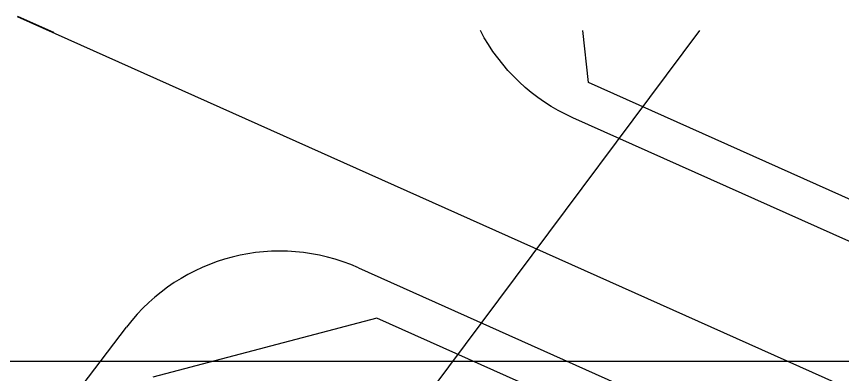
# Model space of a CAD drawing. Extents: x -11 to 40589024741, y -2 to 3380586937.
# Drawn here: x 40588202812 to 40588267143, y 3380475342 to 3380503252 of the extents above; entities that cross this region are included whole.
import ezdxf

# ---------------------------------------------------------------- set-up
doc = ezdxf.new("R2010")
doc.units = 0
doc.header["$LTSCALE"] = 10
doc.header["$MEASUREMENT"] = 0
doc.layers.add('0-WALL', color=252, linetype='Continuous')

msp = doc.modelspace()

# ---------------------------------------------------------------- linework, layer by layer
at = {"layer": '0-WALL', "ltscale": 10}
for p, q in [((40588229455.842819, 3380483651.76041), (40588331313.02095, 3380438047.399725)), ((40588135068.899986, 3380378664.6), (40588211385.614517, 3380479039.945292))]:
    msp.add_line(p, q, dxfattribs=at)
at = {"layer": '0-WALL', "flags": 128}
for points in [[(40588398291.299988, 3380415730), (40588202894.199989, 3380503214.8)], [(40588205730.099991, 3380501995.7), (40588202922.300003, 3380503252.2)]]:
    msp.add_lwpolyline(points, dxfattribs=at)
at = {"layer": '0-WALL'}
for points in [[(40587953364.21122, 3380096223.224099), (40588256020.423882, 3380502157.2)], [(40588419493.419357, 3380502157.2), (40588416372.066971, 3380494359.545578), (40588414334.419724, 3380488782.441609), (40588404183.524879, 3380471198.092515), (40588393798.96022, 3380442775.215908), (40588375746.311119, 3380436781.630839), (40588291802.40493, 3380474365.671938), (40588274978.725838, 3380485732.898108), (40588247360.074242, 3380498098.542983), (40588246918.347878, 3380502157.2)], [(40588279663.927422, 3380120186.559477), (40588379774.601807, 3380394192.024467), (40588371135.524261, 3380413095.970189), (40588346673, 3380424048.539261), (40588329849.325447, 3380435415.771638), (40588230874.099991, 3380479729.8), (40588213435.800003, 3380475126.9)]]:
    msp.add_lwpolyline(points, dxfattribs=at)
at = {"layer": '0-WALL', "ltscale": 10}
msp.add_lwpolyline([(40588422724.845627, 3380502157.2), (40588419174.199989, 3380493287.1), (40588417062.834068, 3380487508.225783), (40588406911.939232, 3380469923.876689), (40588396616.777908, 3380441745.699776, -0.4350674051), (40588376398.096458, 3380433202.842545), (40588290338.710426, 3380471734.043303), (40588273515.031326, 3380483101.269472), (40588246134.155647, 3380495360.455404, -0.1696787428), (40588238941.699532, 3380502157.2)], format="xyb", dxfattribs=at)
at = {"layer": '0-WALL'}
msp.add_lwpolyline([(40588015062.5821, 3380106918.017643), (40588638762.5821, 3380106918.017643), (40588638762.5821, 3380476368.016743), (40588015062.5821, 3380476368.016743)], close=True, dxfattribs=at)
at = {"layer": '0-WALL', "ltscale": 10}
msp.add_arc((40588223326.244743, 3380469961.324794), 15000, 65.8805777014, 142.7537875691, dxfattribs=at)

doc.saveas('drawing.dxf')
